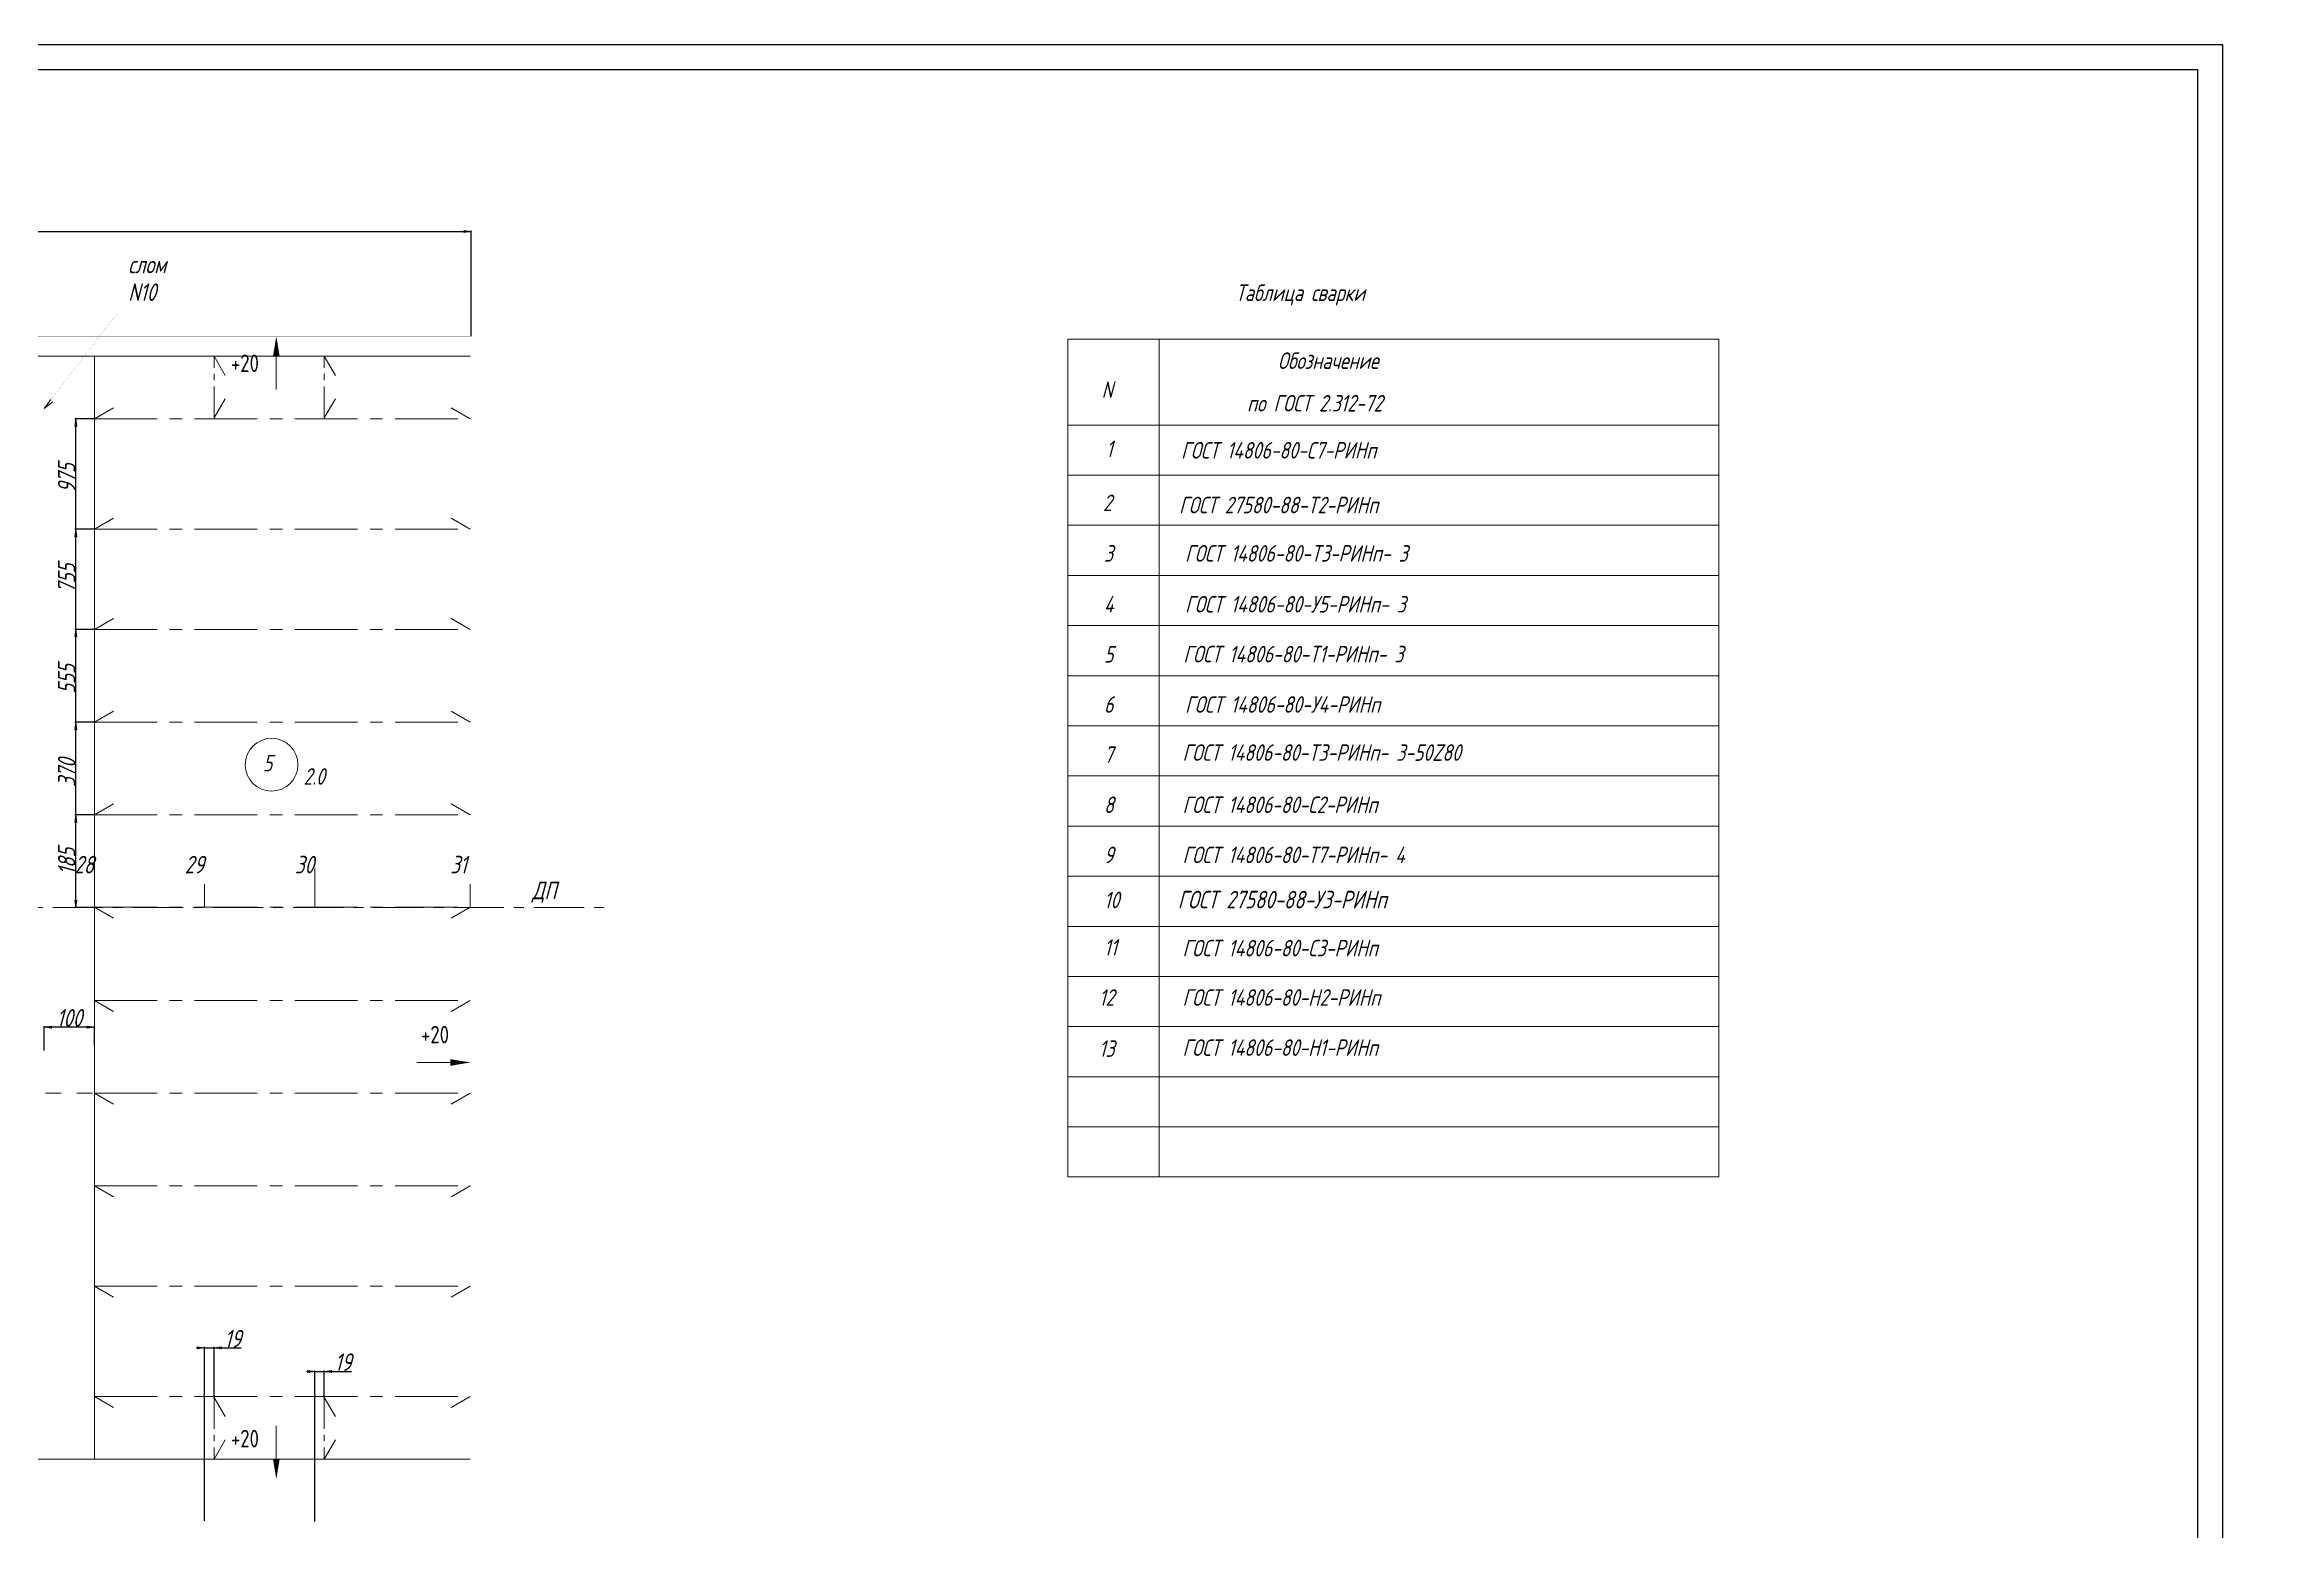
# Model space of a CAD drawing. Header units: millimetres. Extents: x 77380 to 135900, y -26587 to 17301.
# Drawn here: x 89505 to 93963, y 1109 to 4074 of the extents above; entities that cross this region are included whole.
import ezdxf

# ---------------------------------------------------------------- set-up
doc = ezdxf.new("R2010")
doc.units = ezdxf.units.MM
for name, pattern in [('K5LT32768', [0]), ('K5LT32772', [0]), ('K5LT32776', [0]), ('K5LT32780', [0]), ('K5LT32781', [0]), ('K5LT32785', [200, 125, -25, 25, -25]), ('K5LT32802', [100, 62.5, -12.5, 12.5, -12.5]), ('K5LT32805', [160, 100, -20, 20, -20]), ('K5LT32815', [312.5, 156.25, -31.25, 31.25, -31.25, 31.25, -31.25]), ('K5LT32831', [0]), ('K5LT_THIN', [0])]:
    doc.linetypes.add(name, pattern=pattern)
doc.layers.add('4001', color=7, linetype='Continuous')
doc.styles.add('KDIMTEXTSTYLE', font='GOST_AU.SHX', dxfattribs={"width": 0.96, "oblique": 15, "height": 5})
doc.styles.add('KTEXTSTYLE', font='GOST_AU.SHX', dxfattribs={"width": 0.96, "height": 5})
doc.dimstyles.new('KDIMSTYLE (1.00)', dxfattribs={"dimtxt": 5, "dimasz": 1, "dimexe": 2, "dimexo": 0, "dimgap": 1, "dimtad": 1, "dimtxsty": 'KDIMTEXTSTYLE', "dimsah": 1, "dimcen": 0, "dimdle": 1, "dimadec": 0, "dimazin": 0, "dimtfac": 0.667, "dimtmove": 0, "dimatfit": 3, "dimfxl": 1, "dimtvp": 1, "dimtolj": 1, "dimtzin": 0, "dimarcsym": 0})

# ---------------------------------------------------------------- blocks, each defined once
blk = doc.blocks.new('KDIMARROW_01')
blk.add_hatch(color=0).paths.add_polyline_path([(0, 0), (-15, 2), (-13.5, 0), (-15, -2)])
at = {"color": 0, "linetype": 'K5LT_THIN', "lineweight": 18}
for p, q in [((-13.5, 0), (-15, 2)), ((-15, 2), (0, 0)), ((0, 0), (-15, -2)), ((-15, -2), (-13.5, 0))]:
    blk.add_line(p, q, dxfattribs=at)
at = {"layer": '4001', "color": 0, "linetype": 'K5LT_THIN', "lineweight": 18}
blk.add_line((0, 0), (-1, 0), dxfattribs=at)
blk = doc.blocks.new('D83')
at = {"color": 0, "lineweight": -2}
for p, q in [((89604.2, 2537.9), (89565.5, 2537.9)), ((89567.5, 2353.9), (89567.5, 2536.9)), ((89604.2, 2352.9), (89565.5, 2352.9))]:
    blk.add_line(p, q, dxfattribs=at)
at = {"layer": 'Defpoints', "color": 0, "lineweight": 100}
for p in [(89567.5, 2537.9), (89604.2, 2537.9), (89604.2, 2352.9)]:
    blk.add_point(p, dxfattribs=at)
at = {"color": 0, "lineweight": -2}
for p, rotation in [((89567.5, 2537.9), 90), ((89567.5, 2352.9), 270)]:
    blk.add_blockref('KDIMARROW_01', p, dxfattribs=dict(at, rotation=rotation))
at = {"color": 7, "insert": (89549, 2445.4), "char_height": 5, "attachment_point": 5, "rotation": 90, "style": 'KDIMTEXTSTYLE'}
blk.add_mtext('\\A1;\\H35.0;\\W0.965;\\Q15;\\H35.0;\\W0.965;\\Q15;\\Q15;185', dxfattribs=at)
blk = doc.blocks.new('D84')
at = {"color": 0, "lineweight": -2}
for p, q in [((89604.2, 2722.9), (89565.5, 2722.9)), ((89567.5, 2353.9), (89567.5, 2721.9))]:
    blk.add_line(p, q, dxfattribs=at)
at = {"layer": 'Defpoints', "color": 0, "lineweight": 100}
for p in [(89567.5, 2722.9), (89604.2, 2722.9), (89604.2, 2352.9)]:
    blk.add_point(p, dxfattribs=at)
at = {"color": 0, "lineweight": -2}
for p, rotation in [((89567.5, 2722.9), 90), ((89567.5, 2352.9), 270)]:
    blk.add_blockref('KDIMARROW_01', p, dxfattribs=dict(at, rotation=rotation))
at = {"color": 7, "insert": (89549, 2621.9), "char_height": 5, "attachment_point": 5, "rotation": 90, "style": 'KDIMTEXTSTYLE'}
blk.add_mtext('\\A1;\\H35.0;\\W0.965;\\Q15;\\H35.0;\\W0.965;\\Q15;\\Q15;370', dxfattribs=at)
blk = doc.blocks.new('D85')
at = {"color": 0, "lineweight": -2}
for p, q in [((89604.2, 2907.9), (89565.5, 2907.9)), ((89567.5, 2353.9), (89567.5, 2906.9))]:
    blk.add_line(p, q, dxfattribs=at)
at = {"layer": 'Defpoints', "color": 0, "lineweight": 100}
for p in [(89567.5, 2907.9), (89604.2, 2907.9), (89604.2, 2352.9)]:
    blk.add_point(p, dxfattribs=at)
at = {"color": 0, "lineweight": -2}
for p, rotation in [((89567.5, 2907.9), 90), ((89567.5, 2352.9), 270)]:
    blk.add_blockref('KDIMARROW_01', p, dxfattribs=dict(at, rotation=rotation))
at = {"color": 7, "insert": (89549, 2808.9), "char_height": 5, "attachment_point": 5, "rotation": 90, "style": 'KDIMTEXTSTYLE'}
blk.add_mtext('\\A1;\\H35.0;\\W0.965;\\Q15;\\H35.0;\\W0.965;\\Q15;\\Q15;555', dxfattribs=at)
blk = doc.blocks.new('D86')
at = {"color": 0, "lineweight": -2}
for p, q in [((89604.2, 3107.9), (89565.5, 3107.9)), ((89567.5, 2353.9), (89567.5, 3106.9))]:
    blk.add_line(p, q, dxfattribs=at)
at = {"layer": 'Defpoints', "color": 0, "lineweight": 100}
for p in [(89567.5, 3107.9), (89604.2, 3107.9), (89604.2, 2352.9)]:
    blk.add_point(p, dxfattribs=at)
at = {"color": 0, "lineweight": -2}
for p, rotation in [((89567.5, 3107.9), 90), ((89567.5, 2352.9), 270)]:
    blk.add_blockref('KDIMARROW_01', p, dxfattribs=dict(at, rotation=rotation))
at = {"color": 7, "insert": (89549, 3009.9), "char_height": 5, "attachment_point": 5, "rotation": 90, "style": 'KDIMTEXTSTYLE'}
blk.add_mtext('\\A1;\\H35.0;\\W0.965;\\Q15;\\H35.0;\\W0.965;\\Q15;\\Q15;755', dxfattribs=at)
blk = doc.blocks.new('D87')
at = {"color": 0, "lineweight": -2}
for p, q in [((89604.2, 3327.9), (89565.5, 3327.9)), ((89567.5, 2353.9), (89567.5, 3326.9))]:
    blk.add_line(p, q, dxfattribs=at)
at = {"layer": 'Defpoints', "color": 0, "lineweight": 100}
for p in [(89567.5, 3327.9), (89604.2, 3327.9), (89604.2, 2352.9)]:
    blk.add_point(p, dxfattribs=at)
at = {"color": 0, "lineweight": -2}
for p, rotation in [((89567.5, 3327.9), 90), ((89567.5, 2352.9), 270)]:
    blk.add_blockref('KDIMARROW_01', p, dxfattribs=dict(at, rotation=rotation))
at = {"color": 7, "insert": (89548.9, 3209.9), "char_height": 5, "attachment_point": 5, "rotation": 90, "style": 'KDIMTEXTSTYLE'}
blk.add_mtext('\\A1;\\H35.0;\\W0.965;\\Q15;\\H35.0;\\W0.965;\\Q15;\\Q15;975', dxfattribs=at)
blk = doc.blocks.new('D88')
at = {"color": 0, "lineweight": -2}
for p, q in [((82852.7, 3492.9), (82852.7, 3703.6)), ((82853.7, 3701.6), (90355.2, 3701.6)), ((90356.2, 3492.9), (90356.2, 3703.6))]:
    blk.add_line(p, q, dxfattribs=at)
at = {"layer": 'Defpoints', "color": 0, "lineweight": 100}
for p in [(90356.2, 3701.6), (82852.7, 3492.9), (90356.2, 3492.9)]:
    blk.add_point(p, dxfattribs=at)
at = {"color": 0, "lineweight": -2, "rotation": 180}
blk.add_blockref('KDIMARROW_01', (82852.7, 3701.6), dxfattribs=at)
at = {"color": 0, "lineweight": -2}
blk.add_blockref('KDIMARROW_01', (90356.2, 3701.6), dxfattribs=at)
at = {"color": 7, "insert": (86612.2, 3722), "char_height": 5, "attachment_point": 5, "style": 'KDIMTEXTSTYLE'}
blk.add_mtext('\\A1;\\H35.0;\\W0.965;\\Q15;\\Q15;7503,5*\\H35.0;\\W0.965;\\Q15;', dxfattribs=at)
blk = doc.blocks.new('KDIMARROW_02')
blk.add_hatch(color=0).paths.add_polyline_path([(13.5, 0), (15, 2), (0, 0), (15, -2)])
at = {"color": 0, "linetype": 'K5LT_THIN', "lineweight": 18}
for p, q in [((15, 2), (0, 0)), ((0, 0), (15, -2)), ((0, 0), (17, 0)), ((13.5, 0), (15, 2)), ((15, -2), (13.5, 0))]:
    blk.add_line(p, q, dxfattribs=at)
at = {"layer": '4001', "color": 0, "linetype": 'K5LT_THIN', "lineweight": 18}
blk.add_line((0, 0), (-1, 0), dxfattribs=at)
blk = doc.blocks.new('D122')
at = {"color": 0, "lineweight": -2}
for p, q in [((89824.2, 1129.8), (89824.2, 1476.5)), ((89825.2, 1474.5), (89841.9, 1474.5)), ((89842.9, 1375.8), (89842.9, 1476.5)), ((89842.9, 1474.5), (89896.9, 1474.5))]:
    blk.add_line(p, q, dxfattribs=at)
at = {"layer": 'Defpoints', "color": 0, "lineweight": 100}
for p in [(89842.9, 1474.5), (89842.9, 1375.8), (89824.2, 1129.8)]:
    blk.add_point(p, dxfattribs=at)
at = {"color": 0, "lineweight": -2, "rotation": 180}
blk.add_blockref('KDIMARROW_02', (89824.2, 1474.5), dxfattribs=at)
at = {"color": 0, "lineweight": -2}
blk.add_blockref('KDIMARROW_02', (89842.9, 1474.5), dxfattribs=at)
at = {"color": 7, "insert": (89880.4, 1493.1), "char_height": 5, "attachment_point": 5, "style": 'KDIMTEXTSTYLE'}
blk.add_mtext('\\A1;\\H35.0;\\W0.965;\\Q15;\\H35.0;\\W0.965;\\Q15;\\Q15;19', dxfattribs=at)
blk = doc.blocks.new('D123')
at = {"color": 0, "lineweight": -2}
for p, q in [((90044.2, 1128.6), (90044.2, 1429.6)), ((90045.2, 1427.6), (90061.9, 1427.6)), ((90062.9, 1375.9), (90062.9, 1429.6)), ((90062.9, 1427.6), (90116.9, 1427.6))]:
    blk.add_line(p, q, dxfattribs=at)
at = {"layer": 'Defpoints', "color": 0, "lineweight": 100}
for p in [(90062.9, 1427.6), (90062.9, 1375.9), (90044.2, 1128.6)]:
    blk.add_point(p, dxfattribs=at)
at = {"color": 0, "lineweight": -2, "rotation": 180}
blk.add_blockref('KDIMARROW_02', (90044.2, 1427.6), dxfattribs=at)
at = {"color": 0, "lineweight": -2}
blk.add_blockref('KDIMARROW_02', (90062.9, 1427.6), dxfattribs=at)
at = {"color": 7, "insert": (90100.4, 1446.3), "char_height": 5, "attachment_point": 5, "style": 'KDIMTEXTSTYLE'}
blk.add_mtext('\\A1;\\H35.0;\\W0.965;\\Q15;\\H35.0;\\W0.965;\\Q15;\\Q15;19', dxfattribs=at)
blk = doc.blocks.new('D142')
at = {"color": 0, "lineweight": -2}
for p, q in [((89504.2, 2067.9), (89504.2, 2116.6)), ((89603.2, 2114.6), (89505.2, 2114.6)), ((89604.2, 2077.3), (89604.2, 2116.6))]:
    blk.add_line(p, q, dxfattribs=at)
at = {"layer": 'Defpoints', "color": 0, "lineweight": 100}
for p in [(89504.2, 2114.6), (89504.2, 2067.9), (89604.2, 2077.3)]:
    blk.add_point(p, dxfattribs=at)
at = {"color": 0, "lineweight": -2, "rotation": 180}
blk.add_blockref('KDIMARROW_01', (89504.2, 2114.6), dxfattribs=at)
at = {"color": 0, "lineweight": -2}
blk.add_blockref('KDIMARROW_01', (89604.2, 2114.6), dxfattribs=at)
at = {"color": 7, "insert": (89554.2, 2133.1), "char_height": 5, "attachment_point": 5, "style": 'KDIMTEXTSTYLE'}
blk.add_mtext('\\A1;\\H35.0;\\W0.965;\\Q15;\\Q15;\\H35.0;\\W0.965;\\Q15;\\H35.0;\\W0.965;\\Q15;\\Q15;100\\H35.0;\\W0.965;\\Q15;\\Q15;', dxfattribs=at)
blk = doc.blocks.new('U362')
blk.add_hatch(color=7).paths.add_polyline_path([(92545.7, 15882.9), (92532.4, 15882.9), (92539.1, 15842.9)])
at = {"color": 7, "linetype": 'K5LT32831', "lineweight": 9}
blk.add_line((92539.1, 15882.9), (92539.1, 15949.5), dxfattribs=at)
blk = doc.blocks.new('U367')
blk.add_hatch(color=7).paths.add_polyline_path([(92545.7, 18082.9), (92532.4, 18082.9), (92539.1, 18122.9)])
at = {"color": 7, "linetype": 'K5LT32831', "lineweight": 9}
blk.add_line((92539.1, 18082.9), (92539.1, 18016.4), dxfattribs=at)
blk = doc.blocks.new('U368')
blk.add_hatch(color=7).paths.add_polyline_path([(92886.1, 16667.4), (92886.1, 16680.7), (92926.1, 16674.1)])
at = {"color": 7, "linetype": 'K5LT32831', "lineweight": 9}
blk.add_line((92886.1, 16674.1), (92819.6, 16674.1), dxfattribs=at)
blk = doc.blocks.new('U426')
at = {"layer": '4001', "color": 7, "linetype": 'K5LT_THIN', "lineweight": 18}
for q in [(92089.5, 17996.5), (92093.1, 17992)]:
    blk.add_line((92076.1, 17979), q, dxfattribs=at)
blk = doc.blocks.new('U444')
at = {"color": 7, "linetype": 'K5LT32780', "const_width": 0.18}
blk.add_lwpolyline([(93305.3, 12764.4), (101715.3, 12764.4), (101715.3, 18704.4), (93305.3, 18704.4)], close=True, dxfattribs=at)

msp = doc.modelspace()

# ---------------------------------------------------------------- linework, layer by layer
msp.add_line((93850.299, 4074.348), (81240.299, 4074.348))
at = {"color": 7, "linetype": 'K5LT32780'}
for p, q in [((93850.299, 4074.348), (85440.299, 4074.348)), ((93850.299, -1865.652), (93850.299, 4074.348)), ((93800.299, 4024.348), (81440.299, 4024.348)), ((93800.299, -1815.652), (93800.299, 4024.348))]:
    msp.add_line(p, q, dxfattribs=at)
at = {"color": 7, "linetype": 'K5LT32780', "lineweight": 18}
msp.add_line((92845.114, 3486.689), (91546.067, 3486.689), dxfattribs=at)
at = {"color": 1, "linetype": 'K5LT32772', "lineweight": 18, "true_color": 0xff0000}
for p, q in [((91546.067, 3486.689), (91546.067, 2115.624)), ((91728.467, 3486.689), (91728.467, 2115.624)), ((92845.114, 3486.689), (92845.114, 2115.624)), ((92845.114, 3315.624), (91546.067, 3315.624)), ((92845.114, 3215.624), (91546.067, 3215.624)), ((91546.067, 3186.689), (91546.067, 1815.624)), ((91728.467, 3186.689), (91728.467, 1815.624)), ((92845.114, 3186.689), (92845.114, 1815.624)), ((92845.114, 3115.624), (91546.067, 3115.624)), ((92845.114, 3015.624), (91546.067, 3015.624)), ((92845.114, 2915.624), (91546.067, 2915.624)), ((92845.114, 2815.624), (91546.067, 2815.624)), ((92845.114, 2715.624), (91546.067, 2715.624)), ((92845.114, 2615.624), (91546.067, 2615.624)), ((92845.114, 2515.624), (91546.067, 2515.624)), ((92845.114, 2415.624), (91546.067, 2415.624)), ((92845.114, 2315.624), (91546.067, 2315.624)), ((92845.114, 2215.624), (91546.067, 2215.624)), ((92845.114, 2115.624), (91546.067, 2115.624)), ((92845.114, 2015.624), (91546.067, 2015.624)), ((92845.114, 1915.624), (91546.067, 1915.624)), ((92845.114, 1815.624), (91546.067, 1815.624))]:
    msp.add_line(p, q, dxfattribs=at)
at = {"color": 6, "linetype": 'K5LT32776', "lineweight": 18, "true_color": 0xff00ff}
for p, q in [((82854.231, 3452.937), (90354.232, 3452.937)), ((89604.231, 3452.937), (89604.231, 1252.937)), ((82854.231, 1252.937), (90354.232, 1252.937))]:
    msp.add_line(p, q, dxfattribs=at)
at = {"color": 1, "linetype": 'K5LT32802', "lineweight": 18, "true_color": 0xff0000}
for p, q in [((89842.948, 3330.036), (89842.948, 3452.937)), ((89842.948, 3329.937), (89842.948, 3452.937)), ((90062.946, 3330.036), (90062.946, 3452.937)), ((90062.946, 3329.937), (90062.946, 3452.937)), ((89842.948, 1375.937), (89842.948, 1252.937)), ((89842.948, 1375.838), (89842.948, 1252.937)), ((90062.946, 1375.937), (90062.946, 1252.937)), ((90062.946, 1375.838), (90062.946, 1252.937))]:
    msp.add_line(p, q, dxfattribs=at)
at = {"color": 1, "linetype": 'K5LT32785', "lineweight": 18, "true_color": 0xff0000}
for p, q in [((89864.964, 3414.776), (89842.948, 3452.937)), ((90084.962, 3414.776), (90062.946, 3452.937)), ((89642.384, 3349.967), (89604.231, 3327.937)), ((89864.978, 3368.089), (89842.948, 3329.937)), ((90084.976, 3368.089), (90062.946, 3329.937)), ((90316.079, 3349.967), (90354.232, 3327.937)), ((89604.231, 3327.937), (90354.232, 3327.937)), ((89642.384, 3129.967), (89604.231, 3107.937)), ((90316.079, 3129.967), (90354.232, 3107.937)), ((89604.231, 3107.937), (90354.232, 3107.937)), ((89642.384, 2929.967), (89604.231, 2907.937)), ((89604.231, 2907.937), (90354.232, 2907.937)), ((90316.079, 2929.967), (90354.232, 2907.937)), ((89642.384, 2744.967), (89604.231, 2722.937)), ((89604.231, 2722.937), (90354.232, 2722.937)), ((90316.079, 2744.967), (90354.232, 2722.937)), ((89642.384, 2559.967), (89604.231, 2537.937)), ((90316.079, 2559.967), (90354.232, 2537.937)), ((89604.231, 2537.937), (90354.232, 2537.937)), ((89604.231, 2353.937), (90354.232, 2353.937)), ((89642.384, 2331.907), (89604.231, 2353.937)), ((90316.079, 2331.907), (90354.232, 2353.937)), ((89604.231, 2167.937), (90354.232, 2167.937)), ((89642.384, 2145.907), (89604.231, 2167.937)), ((90316.079, 2145.907), (90354.232, 2167.937)), ((89604.231, 1982.937), (90354.232, 1982.937)), ((89642.384, 1960.907), (89604.231, 1982.937)), ((90316.079, 1960.907), (90354.232, 1982.937)), ((89604.231, 1797.937), (90354.232, 1797.937)), ((89642.384, 1775.907), (89604.231, 1797.937)), ((90316.079, 1775.907), (90354.232, 1797.937)), ((89604.231, 1597.937), (90354.232, 1597.937)), ((89642.384, 1575.907), (89604.231, 1597.937)), ((90316.079, 1575.907), (90354.232, 1597.937)), ((89604.231, 1377.937), (90354.232, 1377.937)), ((89642.384, 1355.907), (89604.231, 1377.937)), ((89864.978, 1337.785), (89842.948, 1375.937)), ((90084.976, 1337.785), (90062.946, 1375.937)), ((90316.079, 1355.907), (90354.232, 1377.937)), ((89864.964, 1291.098), (89842.948, 1252.937)), ((90084.962, 1291.098), (90062.946, 1252.937))]:
    msp.add_line(p, q, dxfattribs=at)
at = {"color": 1, "linetype": 'K5LT32781', "lineweight": 0, "true_color": 0xff0000}
for p, q in [((89604.231, 2352.937), (89604.231, 2431.062)), ((90044.231, 2352.937), (90044.231, 2431.062)), ((89824.231, 2352.937), (89824.231, 2399.812)), ((90354.231, 2352.937), (90354.231, 2399.812))]:
    msp.add_line(p, q, dxfattribs=at)
at = {"color": 1, "linetype": 'K5LT32805', "lineweight": 18, "true_color": 0xff0000}
msp.add_line((82801.131, 2352.937), (90621.428, 2352.937), dxfattribs=at)
at = {"color": 5, "linetype": 'K5LT32815', "lineweight": 18, "true_color": 0x0000ff}
msp.add_line((86819.231, 1982.937), (89604.231, 1982.937), dxfattribs=at)
at = {"color": 7, "linetype": 'K5LT32780', "const_width": 0.18}
msp.add_lwpolyline([(89765.065, 3537.35), (89648.673, 3537.35), (89504.232, 3348.998)], dxfattribs=at)
at = {"color": 3, "linetype": 'K5LT32768', "true_color": 0x00ff00, "const_width": 0.18}
for points in [[(82854.231, 3492.937), (90354.232, 3492.937), (90354.232, 1212.937), (82854.231, 1212.937)], [(90356.23, 3492.937), (90354.232, 3492.937), (90354.232, 1212.937), (90356.23, 1212.937)]]:
    msp.add_lwpolyline(points, close=True, dxfattribs=at)
at = {"color": 1, "linetype": 'K5LT32772', "lineweight": 18, "true_color": 0xff0000}
msp.add_circle((89957.839, 2638.059), 52.603, dxfattribs=at)

# ---------------------------------------------------------------- block references
for name, p in [('U444', (545.046, -14630.011)), ('U367', (-2571.879, -14630.011)), ('U426', (-2571.879, -14630.011)), ('U368', (-2571.879, -14630.011)), ('U362', (-2571.879, -14630.011))]:
    msp.add_blockref(name, p)

# ---------------------------------------------------------------- texts
at = {"color": 7, "char_height": 2.5, "attachment_point": 1, "style": 'KTEXTSTYLE'}
for s, insert in [('\\H3.5;\\W0.965;\\Q15;\\Q15;\\H35.00;слом', (89671.736, 3653.407)), ('\\H3.5;\\W0.965;\\Q15;\\Q15;\\H35.00;N10', (89671.736, 3598.198)), ('\\H3.5;\\W0.965;\\Q15;\\Q15;\\H33.00;Таблица сварки', (91880.963, 3596.077)), ('\\H3.5;\\W0.965;\\Q15;\\Q0;\\H35.00;+20', (89876.763, 3456.413)), ('\\H3.5;\\W0.965;\\Q15;\\Q15;\\H33.00;Обозначение', (91965.221, 3460.577)), ('\\H3.5;\\W0.965;\\Q15;\\Q15;\\H33.00;N', (91613.569, 3402.668)), ('\\H3.5;\\W0.965;\\Q15;\\Q15;\\H33.00;по ГОСТ 2.312-72', (91903.815, 3375.686)), ('\\H3.5;\\W0.965;\\Q15;\\Q15;\\H33.00;1', (91622.435, 3284.637)), ('\\H3.5;\\W0.965;\\Q15;\\Q15;\\H33.00;ГОСТ 14806-80-С7-РИНп', (91772.177, 3281.756)), ('\\H3.5;\\W0.965;\\Q15;\\Q15;\\H33.00;2', (91616.3, 3176.964)), ('\\H3.5;\\W0.965;\\Q15;\\Q15;\\H33.00;ГОСТ 27580-88-T2-РИНп ', (91768.204, 3172.532)), ('\\H3.5;\\W0.965;\\Q15;\\Q15;\\H33.00;3', (91618.412, 3076.129)), ('\\H3.5;\\W0.965;\\Q15;\\Q15;\\H33.00;ГОСТ 14806-80-T3-РИНп- 3 ', (91780.12, 3076.129)), ('\\H3.5;\\W0.965;\\Q15;\\Q15;\\H33.00;4', (91618.412, 2974.63)), ('\\H3.5;\\W0.965;\\Q15;\\Q15;\\H33.00;ГОСТ 14806-80-У5-РИНп- 3 ', (91780.12, 2974.63)), ('\\H3.5;\\W0.965;\\Q15;\\Q15;\\H33.00;5', (91618.412, 2874.63)), ('\\H3.5;\\W0.965;\\Q15;\\Q15;\\H33.00;ГОСТ 14806-80-T1-РИНп- 3 ', (91776.673, 2875.181)), ('\\H3.5;\\W0.965;\\Q15;\\Q15;\\H33.00;6', (91618.412, 2774.63)), ('\\H3.5;\\W0.965;\\Q15;\\Q15;\\H33.00;ГОСТ 14806-80-У4-РИНп ', (91780.12, 2774.63)), ('\\H3.5;\\W0.965;\\Q15;\\Q15;\\H33.00;ГОСТ 14806-80-T3-РИНп- 3-50Z80', (91775.03, 2678.784)), ('\\H3.5;\\W0.965;\\Q15;\\Q15;\\H33.00;{\\c255;5}', (89940.482, 2657.639)), ('\\H3.5;\\W0.965;\\Q15;\\Q15;\\H33.00;{\\c255;2.0}', (90021.244, 2631.137)), ('\\H3.5;\\W0.965;\\Q15;\\Q15;\\H33.00;7', (91618.412, 2674.63)), ('\\H3.5;\\W0.965;\\Q15;\\Q15;\\H33.00;8', (91618.412, 2574.63)), ('\\H3.5;\\W0.965;\\Q15;\\Q15;\\H33.00;ГОСТ 14806-80-С2-РИНп', (91775.03, 2574.63)), ('\\H3.5;\\W0.965;\\Q15;\\Q15;\\H33.00;9', (91618.412, 2474.63)), ('\\H3.5;\\W0.965;\\Q15;\\Q15;\\H33.00;ГОСТ 14806-80-Т7-РИНп- 4 ', (91775.03, 2474.63)), ('\\H3.5;\\W0.965;\\Q15;\\Q15;\\H35.00;ДП', (90477.305, 2404.698)), ('\\H3.5;\\W0.965;\\Q15;\\Q15;\\H33.00;10', (91618.412, 2384.63)), ('\\H3.5;\\W0.965;\\Q15;\\Q15;\\H35.00;ГОСТ 27580-88-У3-РИНп', (91765.525, 2386.476)), ('\\H3.5;\\W0.965;\\Q15;\\Q15;\\H33.00;11', (91618.412, 2290.165)), ('\\H3.5;\\W0.965;\\Q15;\\Q15;\\H33.00;ГОСТ 14806-80-С3-РИНп', (91775.03, 2288.63)), ('\\H3.5;\\W0.965;\\Q15;\\Q15;\\H33.00;12', (91608.412, 2190.165)), ('\\H3.5;\\W0.965;\\Q15;\\Q15;\\H33.00;ГОСТ 14806-80-Н2-РИНп', (91775.03, 2190.165)), ('\\H3.5;\\W0.965;\\Q15;\\Q0;\\H35.00;+20', (90255.984, 2117.206)), ('\\H3.5;\\W0.965;\\Q15;\\Q15;\\H33.00;13', (91608.412, 2088.165)), ('\\H3.5;\\W0.965;\\Q15;\\Q15;\\H33.00;ГОСТ 14806-80-Н1-РИНп', (91775.03, 2090.165)), ('\\H3.5;\\W0.965;\\Q15;\\Q0;\\H35.00;+20', (89876.763, 1311.145))]:
    msp.add_mtext(s, dxfattribs=dict(at, insert=insert))
at = {"color": 7, "char_height": 2.5, "attachment_point": 1, "rotation": 359.999999, "style": 'KTEXTSTYLE'}
for s, insert in [('\\H3.5;\\W0.965;\\Q15;\\Q15;\\H35.00;{\\c255;28}', (89564.336, 2456.272)), ('\\H3.5;\\W0.965;\\Q15;\\Q15;\\H35.00;{\\c255;29}', (89784.336, 2456.272)), ('\\H3.5;\\W0.965;\\Q15;\\Q15;\\H35.00;{\\c255;30}', (90004.336, 2456.272)), ('\\H3.5;\\W0.965;\\Q15;\\Q15;\\H35.00;{\\c255;31}', (90314.336, 2456.272))]:
    msp.add_mtext(s, dxfattribs=dict(at, insert=insert))

# ---------------------------------------------------------------- dimensions: what is measured, and where the dimension line sits
at = {"color": 7}
for base, p1, p2, text, override, picture, middle in [((90356.23, 3701.577), (82852.73, 3492.937), (90356.23, 3492.937), '\\H35.0;\\W0.965;\\Q15;\\Q15;7503,5*\\H35.0;\\W0.965;\\Q15;', {"dimexo": 0, "dimblk1": 'KDIMARROW_01', "dimblk2": 'KDIMARROW_01', "dimse1": 0, "dimse2": 0, "dimclrt": 7, "dimtolj": 1}, 'D88', (86612.23, 3701.577)), ((89504.232, 2114.603), (89604.231, 2077.309), (89504.232, 2067.867), '\\H35.0;\\W0.965;\\Q15;\\Q15;\\H35.0;\\W0.965;\\Q15;\\H35.0;\\W0.965;\\Q15;\\Q15;100\\H35.0;\\W0.965;\\Q15;\\Q15;', {"dimexo": 0, "dimblk1": 'KDIMARROW_01', "dimblk2": 'KDIMARROW_01', "dimse1": 0, "dimse2": 0, "dimclrt": 7, "dimtolj": 1}, 'D142', (89554.232, 2114.603)), ((89842.948, 1474.466), (89824.231, 1129.832), (89842.948, 1375.838), '\\H35.0;\\W0.965;\\Q15;\\H35.0;\\W0.965;\\Q15;\\Q15;19', {"dimexo": 0, "dimblk1": 'KDIMARROW_02', "dimblk2": 'KDIMARROW_02', "dimse1": 0, "dimse2": 0, "dimclrt": 7, "dimtolj": 1}, 'D122', (89880.449, 1474.466)), ((90062.946, 1427.634), (90044.231, 1128.631), (90062.946, 1375.937), '\\H35.0;\\W0.965;\\Q15;\\H35.0;\\W0.965;\\Q15;\\Q15;19', {"dimexo": 0, "dimblk1": 'KDIMARROW_02', "dimblk2": 'KDIMARROW_02', "dimse1": 0, "dimse2": 0, "dimclrt": 7, "dimtolj": 1}, 'D123', (90100.446, 1427.634))]:
    dim = msp.add_linear_dim(base=base, p1=p1, p2=p2, text=text, dimstyle='KDIMSTYLE (1.00)', override=override, dxfattribs=at)
    dim.commit()
    dim.dimension.update_dxf_attribs({"geometry": picture, "text_midpoint": middle, "dimtype": 160})
for base, p2, text, override, picture, middle in [((89567.547, 3327.937), (89604.231, 3327.937), '\\H35.0;\\W0.965;\\Q15;\\H35.0;\\W0.965;\\Q15;\\Q15;975', {"dimexo": 0, "dimblk1": 'KDIMARROW_01', "dimblk2": 'KDIMARROW_01', "dimse1": 1, "dimse2": 0, "dimclrt": 7, "dimtolj": 1}, 'D87', (89567.547, 3209.937)), ((89567.547, 3107.937), (89604.231, 3107.937), '\\H35.0;\\W0.965;\\Q15;\\H35.0;\\W0.965;\\Q15;\\Q15;755', {"dimexo": 0, "dimblk1": 'KDIMARROW_01', "dimblk2": 'KDIMARROW_01', "dimse1": 1, "dimse2": 0, "dimclrt": 7, "dimtolj": 1}, 'D86', (89567.547, 3009.937)), ((89567.547, 2907.937), (89604.231, 2907.937), '\\H35.0;\\W0.965;\\Q15;\\H35.0;\\W0.965;\\Q15;\\Q15;555', {"dimexo": 0, "dimblk1": 'KDIMARROW_01', "dimblk2": 'KDIMARROW_01', "dimse1": 1, "dimse2": 0, "dimclrt": 7, "dimtolj": 1}, 'D85', (89567.547, 2808.937)), ((89567.547, 2722.937), (89604.231, 2722.937), '\\H35.0;\\W0.965;\\Q15;\\H35.0;\\W0.965;\\Q15;\\Q15;370', {"dimexo": 0, "dimblk1": 'KDIMARROW_01', "dimblk2": 'KDIMARROW_01', "dimse1": 1, "dimse2": 0, "dimclrt": 7, "dimtolj": 1}, 'D84', (89567.547, 2621.937)), ((89567.547, 2537.937), (89604.231, 2537.937), '\\H35.0;\\W0.965;\\Q15;\\H35.0;\\W0.965;\\Q15;\\Q15;185', {"dimexo": 0, "dimblk1": 'KDIMARROW_01', "dimblk2": 'KDIMARROW_01', "dimse1": 0, "dimse2": 0, "dimclrt": 7, "dimtolj": 1}, 'D83', (89567.547, 2445.437))]:
    dim = msp.add_linear_dim(base=base, p1=(89604.231, 2352.937), p2=p2, angle=90, text=text, dimstyle='KDIMSTYLE (1.00)', override=override, dxfattribs=at)
    dim.commit()
    dim.dimension.update_dxf_attribs({"geometry": picture, "text_midpoint": middle, "dimtype": 160})

doc.saveas('drawing.dxf')
